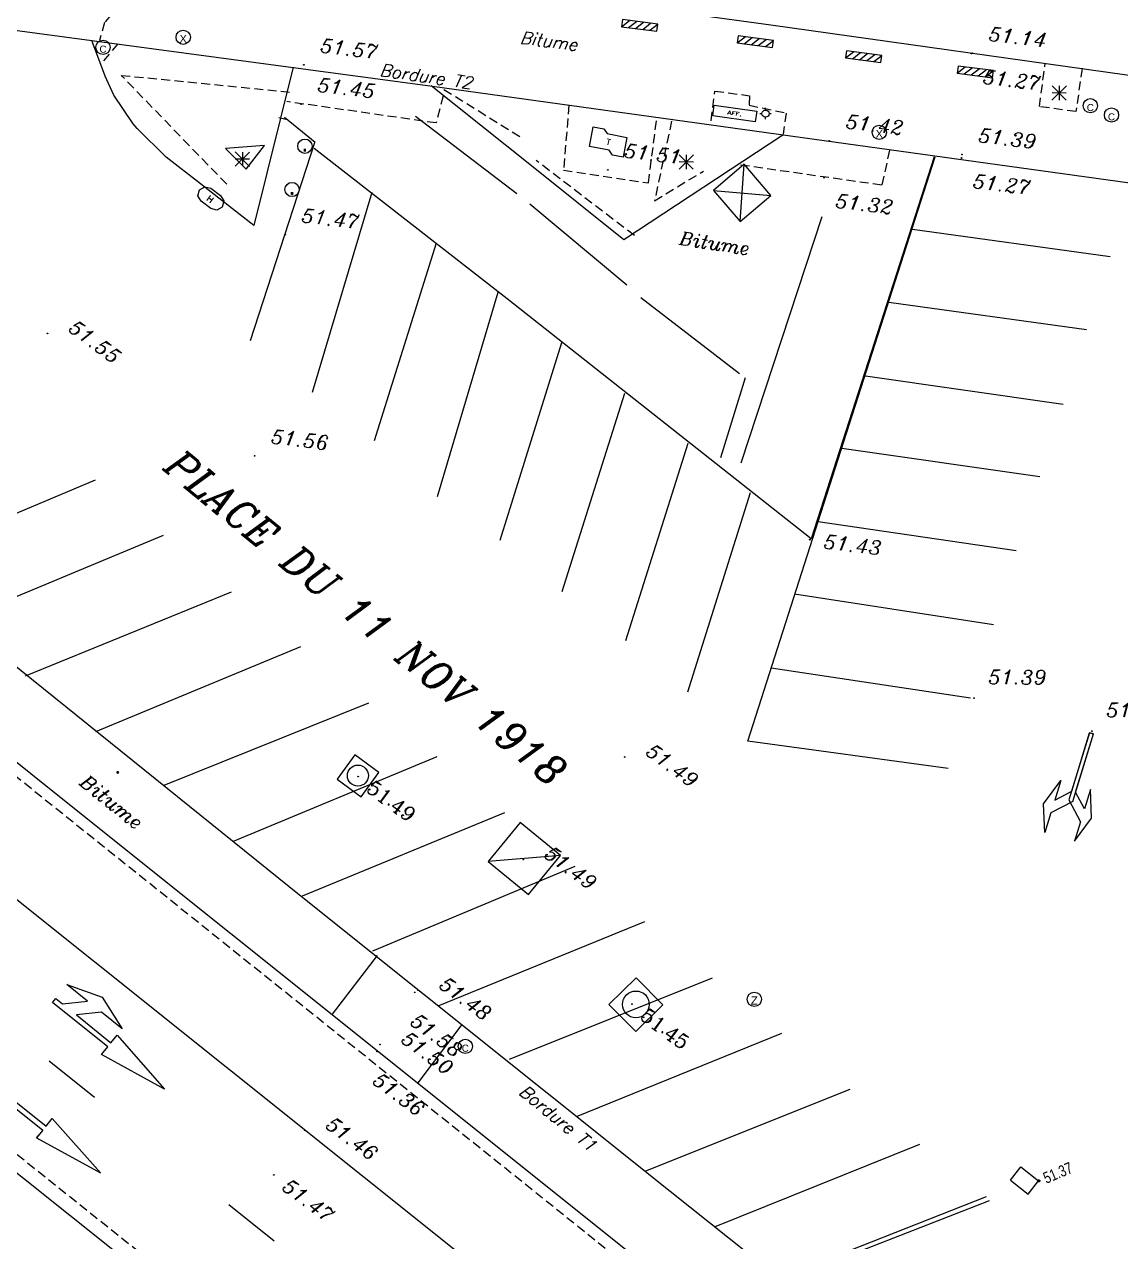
# Model space of a CAD drawing. Extents: x 661856 to 662117, y 6866905 to 6867165.
# Drawn here: x 662036.92 to 662067.66, y 6867057.54 to 6867091.68 of the extents above; entities that cross this region are included whole.
import ezdxf
from ezdxf.enums import TextEntityAlignment as Align

# ---------------------------------------------------------------- set-up
doc = ezdxf.new("R2010")
doc.units = 0
for name, pattern in [('CONTINU', [0]), ('HAIELIN', [0.375, 0.25, -0.125]), ('HIDDEN', [0.375, 0.25, -0.125]), ('JSI_MCL0', [1, 0.5, 0.5])]:
    doc.linetypes.add(name, pattern=pattern)
doc.layers.get('0').update_dxf_attribs({"linetype": 'CONTINUOUS'})
for name, color, linetype in [('AFFICHAGE', 6, 'CONTINU'), ('ALTI', 140, 'CONTINUOUS'), ('ARBRES', 3, 'CONTINU'), ('BORDURE', 7, 'CONTINU'), ('CANIVEAU', 7, 'CONTINU'), ('CLOTURE', 7, 'CONTINU'), ('COTE_ALTI', 8, 'CONTINU'), ('ECLAIRAGE_PUBL', 3, 'CONTINU'), ('FLECHAGE', 6, 'CONTINU'), ('GEO_ALTI-PIC', 7, 'CONTINUOUS'), ('GEO_ALTICOT', 7, 'CONTINUOUS'), ('HAIE', 3, 'CONTINU'), ('LIGNE_DIVERS', 7, 'CONTINU'), ('MARQ-SOL', 6, 'CONTINU'), ('MARQUAGE', 7, 'CONTINUOUS'), ('MOB-URB', 6, 'CONTINU'), ('MOB-URB_GLISSI', 6, 'CONTINU'), ('NOM_DE_VOIE', 7, 'CONTINU'), ('OBJDIVERS', 104, 'CONTINUOUS'), ('OBJET_ASSAINIS', 5, 'CONTINU'), ('OBJET_ELECTRIC', 3, 'CONTINU'), ('OBJET_GAZ', 2, 'CONTINU'), ('OBJET_TELECOM', 4, 'CONTINU'), ('SIGNAL-VERTICA', 6, 'CONTINU')]:
    doc.layers.add(name, color=color, linetype=linetype)
doc.styles.add('COMPLEX', font='COMPLEX')
doc.styles.add('ITALIC', font='italic.shx', dxfattribs={"height": 0.6})
doc.styles.add('ROMANS', font='romans.shx', dxfattribs={"width": 0.95, "oblique": 13.5, "height": 5})
doc.styles.get("Standard").update_dxf_attribs({"font": 'ARIALUNI.ttf', "height": 2})

# ---------------------------------------------------------------- blocks, each defined once
blk = doc.blocks.new('PTTOPO')
at = {"color": 0, "const_width": 0.04}
blk.add_lwpolyline([(0, 0.02, 1), (0, -0.02, 1)], format="xyb", close=True, dxfattribs=at)
at = {"color": 0}
blk.add_point((0, 0), dxfattribs=at)
at = {"layer": 'GEO_ALTICOT', "style": 'ROMANS', "oblique": 13.5, "width": 0.95}
blk.add_attdef('ALT', text='', height=0.28, dxfattribs=at).set_placement((0.1, -0.1), align=Align.TOP_LEFT)
blk = doc.blocks.new('P20100')
for p, q in [((0, 0.994), (0, 0)), ((0.999, 0.994), (0, 0.994)), ((0.999, 0), (0.999, 0.994)), ((0, 0), (0.999, 0))]:
    blk.add_line(p, q)
blk.add_circle((0.496, 0.492), 0.35)
blk = doc.blocks.new('P30200')
at = {"color": 0}
blk.add_circle((0, 0), 0.05, dxfattribs=at)
blk.add_attdef('COTE30200', (0.3, -0.15), '', height=0.3)
blk = doc.blocks.new('P25100')
at = {"linetype": 'CONTINUOUS'}
for p, q in [((0.500962, 0.017909), (0.500962, 0.086771)), ((0.500962, 0.086771), (1.001772, -0.000871)), ((0.000151, 0.017909), (0.000151, -0.000871)), ((0.000151, 0.017909), (0.500962, 0.017909)), ((0.000151, -0.019652), (0.000151, -0.000871)), ((0.000151, -0.019652), (0.500962, -0.019652)), ((0.500962, -0.088513), (1.001772, -0.000871)), ((0.500962, -0.019652), (0.500962, -0.088513)), ((0.500962, -0.088513), (0.500962, -0.069733))]:
    blk.add_line(p, q, dxfattribs=at)
blk = doc.blocks.new('P2530A')
at = {"linetype": 'CONTINUOUS'}
for p, q in [((0.000113, 0.144024), (0.250139, 0.231533)), ((0.250139, 0.231533), (0.500165, 0.144024)), ((0.187633, 0.144024), (0.000113, 0.144024)), ((0.06262, 0.019011), (0.187633, 0.144024)), ((0.312646, 0.144024), (0.187633, 0.019011)), ((0.500165, 0.144024), (0.312646, 0.144024)), ((0.500165, 0.019011), (0.500165, 0.087768)), ((0.500165, 0.087768), (1.000216, 0.000259)), ((0.000113, -0.018493), (0.000113, 0.019011)), ((0.000113, 0.019011), (0.06262, 0.019011)), ((0.187633, 0.019011), (0.500165, 0.019011)), ((1.000216, 0.000259), (0.500165, -0.08725)), ((0.500165, -0.018493), (0.000113, -0.018493)), ((0.500165, -0.08725), (0.500165, -0.018493))]:
    blk.add_line(p, q, dxfattribs=at)
blk = doc.blocks.new('P2520A')
at = {"linetype": 'CONTINUOUS'}
for p, q in [((1.117569, 0.344175), (0.745142, 0.213826)), ((1.489995, 0.213826), (1.117569, 0.344175)), ((0.745142, 0.213826), (1.024462, 0.213826)), ((1.024462, 0.213826), (0.838249, 0.027613)), ((0.968598, -0.028251), (1.210675, 0.213826)), ((1.210675, 0.213826), (1.489995, 0.213826)), ((0.838249, 0.027613), (0.000289, 0.027613)), ((0.000289, 0.027613), (0.000289, -0.028251)), ((0.000289, -0.028251), (0.968598, -0.028251))]:
    blk.add_line(p, q, dxfattribs=at)
blk = doc.blocks.new('P25200')
at = {"linetype": 'CONTINUOUS'}
for p, q in [((0.971212, 0.028474), (0.000276, 0.028474)), ((0.000276, -0.027541), (0.000276, 0.028474)), ((0.971212, 0.028474), (1.213947, -0.21426)), ((0.840509, -0.027541), (0.000276, -0.027541)), ((1.027228, -0.21426), (0.840509, -0.027541)), ((0.74715, -0.21426), (1.027228, -0.21426)), ((1.120587, -0.344963), (0.74715, -0.21426)), ((1.494024, -0.21426), (1.120587, -0.344963)), ((1.213947, -0.21426), (1.494024, -0.21426))]:
    blk.add_line(p, q, dxfattribs=at)
blk = doc.blocks.new('P20900')
for p, q in [((0.999, 0), (0, 0.497)), ((0, 0), (0.999, 0.497)), ((0, 0.497), (0, 0)), ((0.999, 0.497), (0, 0.497)), ((0.999, 0), (0.999, 0.497)), ((0, 0), (0.999, 0))]:
    blk.add_line(p, q)
blk = doc.blocks.new('P24400', base_point=(1, 1))
blk.add_circle((1, 1), 1)
blk.add_text('.', height=2.58).set_placement((0.5, 0.25), (1.5, 0.25), align=Align.ALIGNED)
blk = doc.blocks.new('P30100')
at = {"color": 0}
blk.add_circle((0, 0), 0.05, dxfattribs=at)
blk.add_attdef('COTE30100', (0.3, 0.3), '', height=0.3)
blk = doc.blocks.new('P30300')
at = {"color": 0}
blk.add_circle((0, 0), 0.05, dxfattribs=at)
blk.add_attdef('COTE30300', (0.3, -0.6), '', height=0.3)
blk = doc.blocks.new('P21900', base_point=(1, 1))
blk.add_circle((1, 1), 1)
blk.add_text('C', height=0.991).set_placement((0.5, 0.25), (1.5, 0.25), align=Align.ALIGNED)
blk = doc.blocks.new('P23000')
at = {"color": 3}
for p, q in [((-1, 1), (1, -1)), ((1, 1), (-1, -1)), ((1, 0), (-1, 0)), ((0, 1), (0, -1))]:
    blk.add_line(p, q, dxfattribs=at)
blk = doc.blocks.new('SU206')
at = {"color": 0, "linetype": 'CONTINUOUS'}
blk.add_lwpolyline([(0.229, 0.457), (0.571, 0.457), (0.733, 0.39), (0.8, 0.229), (0.733, 0.067), (0.571, 0), (0.229, 0), (0.067, 0.067), (0, 0.229), (0.067, 0.39), (0.229, 0.457)], dxfattribs=at)
at = {"color": 0, "style": 'COMPLEX', "width": 1.05}
blk.add_text('H', height=0.172, dxfattribs=at).set_placement((0.314, 0.114), (0.486, 0.114), align=Align.FIT)
blk = doc.blocks.new('P29100')
for p, q in [((0, 0), (0.2, 0.2)), ((0.2, 0), (0.4, 0.2)), ((0.4, 0), (0.6, 0.2)), ((0.6, 0), (0.8, 0.2)), ((0.8, 0), (1, 0.2))]:
    blk.add_line(p, q)
blk.add_lwpolyline([(0, 0), (1, 0), (1, 0.2), (0, 0.2)], close=True)
blk = doc.blocks.new('SU219')
at = {"color": 0, "linetype": 'CONTINUOUS'}
blk.add_lwpolyline([(0, 0.3), (1.2, 0.3), (1.2, 0), (0, 0), (0, 0.3)], dxfattribs=at)
at = {"color": 0, "style": 'COMPLEX', "width": 1.333333}
blk.add_text('AFF.', height=0.1, dxfattribs=at).set_placement((0.4, 0.1), (0.8, 0.1), align=Align.FIT)
blk = doc.blocks.new('P20800')
for p, q in [((0, 0), (0.999, 0.497)), ((0, 0.497), (0, 0)), ((0.999, 0.497), (0, 0.497)), ((0.999, 0), (0.999, 0.497)), ((0, 0), (0.999, 0))]:
    blk.add_line(p, q)
blk = doc.blocks.new('P21300', base_point=(1, 1))
blk.add_circle((1, 1), 1)
blk.add_text('X', height=1.07).set_placement((0.5, 0.25), (1.5, 0.25), align=Align.ALIGNED)
blk = doc.blocks.new('P26500')
for p, q in [((-0.8, 0), (-0.5, 0)), ((0, 0.5), (0, 0.8)), ((0.5, 0), (0.8, 0)), ((0, -0.8), (0, -0.5))]:
    blk.add_line(p, q)
blk.add_circle((0, 0), 0.5)
blk = doc.blocks.new('P22700', base_point=(1, 1))
blk.add_circle((1, 1), 1)
blk.add_text('Z', height=1.17).set_placement((0.5, 0.25), (1.5, 0.25), align=Align.ALIGNED)
blk = doc.blocks.new('SU326')
at = {"color": 0, "linetype": 'CONTINUOUS'}
blk.add_lwpolyline([(0.208, 1.75), (1.208, 1.75), (1.208, 1.208), (1, 1), (1, 0), (0, 0), (0, 0.542), (0.208, 0.75), (0.208, 1.75)], dxfattribs=at)
at = {"color": 0, "style": 'COMPLEX', "width": 1.069178}
blk.add_text('T', height=0.292, rotation=270, dxfattribs=at).set_placement((0.458, 0.973, 0.292), (0.458, 0.75, 0.292), align=Align.FIT)
blk = doc.blocks.new('$B_001')
at = {"color": 0, "linetype": 'BYBLOCK', "flags": 128}
for points in [[(0, 0), (0, 1)], [(0, 1), (1, 1)], [(1, 0), (1, 1)], [(0, 0), (1, 0)]]:
    blk.add_lwpolyline(points, dxfattribs=at)
blk = doc.blocks.new('$B_210')
at = {"linetype": 'CONTINUOUS'}
blk.add_hatch(color=0, dxfattribs=at).paths.add_polyline_path([(0, -0.5, -1), (0, 0.5, -1)])
at = {"color": 0, "linetype": 'BYBLOCK', "flags": 128}
blk.add_lwpolyline([(0, -0.5, -1), (0, 0.5, -1)], format="xyb", close=True, dxfattribs=at)

msp = doc.modelspace()

# ---------------------------------------------------------------- linework, layer by layer
at = {"layer": 'BORDURE', "color": 7, "linetype": 'CONTINUOUS'}
for points in [[(662023.597, 6867096.363), (662034.685, 6867094.835), (662045.656, 6867093.341), (662057.851, 6867091.666), (662068.37, 6867090.197), (662075.257, 6867089.242), (662077.041, 6867088.819), (662077.448, 6867088.678), (662078.22, 6867088.361), (662079.347, 6867087.733), (662079.673, 6867087.495), (662080.166, 6867087.076), (662081.009, 6867086.171), (662081.71, 6867085.155), (662081.775, 6867085.044), (662082.16, 6867084.197), (662082.408, 6867083.257), (662082.428, 6867083.138), (662082.496, 6867082.236), (662082.402, 6867081.408)], [(662027.437, 6867092.762), (662038.812, 6867091.229), (662048.368, 6867089.948), (662059.353, 6867088.422), (662068.804, 6867087.116), (662075.393, 6867086.209), (662079.203, 6867082.172)], [(662044.454, 6867090.481), (662043.35, 6867086.04), (662041.86, 6867087.212), (662040.891, 6867087.961), (662040.077, 6867088.761), (662039.969, 6867088.896), (662039.426, 6867089.696), (662039.181, 6867090.227), (662038.812, 6867091.229)], [(662048.33, 6867089.968), (662051.094, 6867087.761), (662053.731, 6867085.654), (662058.194, 6867088.584)], [(662079.232, 6867082.148), (662076.575, 6867073.666), (662073.056, 6867062.515), (662070.561, 6867054.585), (662063.948, 6867051.846), (662055.031, 6867058.946), (662044.68, 6867067.224), (662031.135, 6867078.135), (662019.207, 6867087.56)], [(662019.97, 6867084.34), (662028.748, 6867077.381), (662037.485, 6867070.361), (662047.931, 6867062.004), (662062.717, 6867050.182), (662063.936, 6867049.435), (662064.842, 6867049.084), (662064.865, 6867049.077), (662065.986, 6867048.829), (662067.108, 6867048.762), (662067.944, 6867048.819), (662068.272, 6867048.869), (662069.316, 6867049.143), (662070.303, 6867049.582), (662070.542, 6867049.719), (662071.226, 6867050.184), (662072.098, 6867050.96), (662072.767, 6867051.793), (662072.781, 6867051.815), (662073.315, 6867052.765), (662073.805, 6867053.998), (662073.852, 6867054.145), (662078.896, 6867070.166), (662082.407, 6867081.441)], [(662014.378, 6867077.3), (662023.995, 6867069.615), (662035.535, 6867060.395), (662042.186, 6867055.096), (662051.67, 6867047.504), (662060.773, 6867040.264), (662063.275, 6867038.262), (662064.554, 6867037.011), (662065.116, 6867036.28), (662065.245, 6867036.092), (662065.892, 6867034.937), (662066.179, 6867034.07), (662066.243, 6867033.678), (662066.279, 6867033.215), (662066.252, 6867031.957), (662066.043, 6867030.566), (662065.649, 6867029.072), (662063.446, 6867022.061), (662059.294, 6867008.866)], [(662045.559, 6867063.923), (662046.822, 6867065.566)], [(662049.183, 6867063.629), (662047.954, 6867061.994)]]:
    msp.add_lwpolyline(points, dxfattribs=at)
at = {"layer": 'CANIVEAU', "color": 7, "linetype": 'HIDDEN'}
for points in [[(662061.31, 6867051.31), (662061.113, 6867051.025), (662047.945, 6867061.569), (662032.499, 6867073.936), (662019.735, 6867084.083)], [(662014.774, 6867077.496), (662023.955, 6867070.174), (662032.908, 6867063.033), (662044.079, 6867054.104), (662062.106, 6867039.715), (662061.869, 6867039.367)]]:
    msp.add_lwpolyline(points, dxfattribs=at)
at = {"layer": 'CLOTURE', "color": 7, "linetype": 'CONTINU'}
msp.add_polyline3d([(662043.138, 6867087.624, 51.512), (662043.654, 6867088.285, 51.537), (662042.557, 6867088.203, 51.556)], close=True, dxfattribs=at)
at = {"layer": 'HAIE', "color": 3, "linetype": 'HAIELIN'}
for points in [[(662042.591, 6867087.199), (662039.636, 6867090.253), (662044.352, 6867089.786)], [(662050.812, 6867088.53), (662048.584, 6867089.909)], [(662055.068, 6867088.966), (662054.592, 6867086.731), (662055.963, 6867087.57)], [(662054.03, 6867085.759), (662051.272, 6867087.862)]]:
    msp.add_lwpolyline(points, dxfattribs=at)
at = {"layer": 'LIGNE_DIVERS', "color": 7, "linetype": 'HIDDEN'}
for points in [[(662041.016, 6867093.966), (662039.163, 6867091.732), (662039.025, 6867091.231)], [(662039.538, 6867091.139), (662039.055, 6867090.558)], [(662066.586, 6867090.453), (662066.409, 6867089.236), (662065.385, 6867089.378), (662065.55, 6867090.596)], [(662048.666, 6867089.675), (662048.466, 6867088.918), (662044.274, 6867089.518)], [(662056.178, 6867088.979), (662056.286, 6867089.814), (662057.257, 6867089.68), (662057.247, 6867089.416), (662058.285, 6867089.194), (662058.197, 6867088.605)], [(662052.19, 6867089.413), (662052.038, 6867087.595), (662054.422, 6867087.238), (662054.656, 6867089.066)], [(662061.183, 6867088.157), (662060.966, 6867087.174), (662056.926, 6867087.748)]]:
    msp.add_lwpolyline(points, dxfattribs=at)
at = {"layer": 'MARQ-SOL', "color": 6, "linetype": 'CONTINUOUS'}
for points in [[(662044.213, 6867089.078), (662045.072, 6867088.383)], [(662045.051, 6867088.364), (662043.247, 6867082.812)], [(662062.825, 6867070.817), (662057.21, 6867071.58), (662059.183, 6867077.74), (662062.46, 6867087.972)], [(662045.002, 6867081.372), (662046.675, 6867086.975)], [(662061.829, 6867085.935), (662067.374, 6867085.171)], [(662048.463, 6867085.551), (662046.732, 6867080.002)], [(662048.507, 6867078.445), (662050.205, 6867084.173)], [(662066.711, 6867083.117), (662061.164, 6867083.884)], [(662051.985, 6867082.751), (662050.254, 6867077.204)], [(662060.504, 6867081.828), (662066.053, 6867081.032)], [(662052.005, 6867075.779), (662053.755, 6867081.335)], [(662055.524, 6867079.928), (662053.778, 6867074.39)], [(662065.394, 6867078.989), (662059.843, 6867079.789)], [(662021.26, 6867079.479), (662035.109, 6867068.412), (662061.56, 6867047.271)], [(662033.161, 6867076.49), (662038.913, 6867078.909)], [(662055.522, 6867072.963), (662057.287, 6867078.552)], [(662059.182, 6867077.743), (662064.734, 6867076.928)], [(662040.807, 6867077.347), (662035.017, 6867074.936)], [(662036.945, 6867073.412), (662042.727, 6867075.768)], [(662064.1, 6867074.843), (662058.521, 6867075.704)], [(662044.665, 6867074.221), (662038.915, 6867071.843)], [(662057.866, 6867073.635), (662063.453, 6867072.797)], [(662040.836, 6867070.349), (662046.577, 6867072.657)], [(662048.483, 6867071.137), (662042.773, 6867068.763)], [(662044.715, 6867067.245), (662050.397, 6867069.576)], [(662052.353, 6867068.064), (662046.679, 6867065.693)], [(662048.52, 6867064.161), (662054.315, 6867066.525)], [(662056.204, 6867064.929), (662050.518, 6867062.648)], [(662052.405, 6867061.053), (662058.161, 6867063.389)], [(662038.886, 6867061.588), (662037.613, 6867062.608)], [(662060.07, 6867061.807), (662054.334, 6867059.519)], [(662056.273, 6867057.955), (662062.031, 6867060.28)], [(662043.927, 6867057.559), (662042.651, 6867058.577)], [(662063.975, 6867058.692), (662058.227, 6867056.441)]]:
    msp.add_lwpolyline(points, dxfattribs=at)
at = {"layer": 'MARQUAGE', "linetype": 'JSI_MCL0', "ltscale": 2, "elevation": 57.333, "flags": 128}
msp.add_lwpolyline([(662063.891, 6867058.796), (662058.106, 6867056.52)], dxfattribs=at)
at = {"layer": 'MOB-URB_GLISSI', "color": 6, "linetype": 'CONTINU'}
for points in [[(662044.253, 6867089.016), (662044.052, 6867089.063)], [(662047.886, 6867089.105), (662050.727, 6867086.942)], [(662062.431, 6867087.968), (662058.98, 6867077.25), (662050.458, 6867083.984), (662045.048, 6867088.204)], [(662051.097, 6867086.648), (662053.817, 6867084.379)], [(662057.018, 6867079.382), (662059.293, 6867086.298)], [(662054.204, 6867084.027), (662056.978, 6867081.887)], [(662057.133, 6867081.77), (662056.446, 6867079.53)]]:
    msp.add_lwpolyline(points, dxfattribs=at)

# ---------------------------------------------------------------- block references
at = {"layer": 'AFFICHAGE', "color": 6, "linetype": 'CONTINU', "rotation": 351.9741627214523}
msp.add_blockref('SU219', (662056.226, 6867089.12), dxfattribs=at)
at = {"layer": 'ALTI', "linetype": 'CONTINUOUS', "xscale": 0.0600000000095894, "yscale": 0.0600000000095894, "rotation": 23.11132708917286}
msp.add_blockref('$B_210', (662065.369, 6867059.246, 57.333), dxfattribs=at)
at = {"layer": 'ARBRES', "color": 3, "linetype": 'CONTINU', "xscale": 0.1999999999095632, "yscale": 0.1999999999095632, "rotation": 359.5109626559351}
for p in [(662065.941, 6867089.757), (662043.032, 6867087.903), (662055.48, 6867087.824)]:
    msp.add_blockref('P23000', p, dxfattribs=at)
at = {"layer": 'COTE_ALTI', "color": 8}
ref = msp.add_blockref('P30100', (662063.502, 6867090.876, 51.138), dxfattribs=dict(at, xscale=0.2000000000407666, yscale=0.2000000000407666, rotation=353.2109651815743))
ref.add_attrib('COTE30100', '51.14', (662063.947, 6867091.226, 51.138), dxfattribs={"color": 8, "height": 0.4, "rotation": 353.211, "style": 'ITALIC'})
ref = msp.add_blockref('P30100', (662044.756, 6867090.548, 51.567), dxfattribs=dict(at, xscale=0.2000000000407666, yscale=0.2000000000407666, rotation=353.2109651815743))
ref.add_attrib('COTE30100', '51.57', (662045.2, 6867090.898, 51.567), dxfattribs={"color": 8, "height": 0.4, "rotation": 353.211, "style": 'ITALIC'})
ref = msp.add_blockref('P30300', (662063.479, 6867090.863, 51.271), dxfattribs=dict(at, xscale=0.2000000000407666, yscale=0.2000000000407666, rotation=353.2109651815743))
ref.add_attrib('COTE30300', '51.27', (662063.782, 6867090.021, 51.271), dxfattribs={"color": 8, "height": 0.4, "rotation": 353.211, "style": 'ITALIC'})
ref = msp.add_blockref('P30100', (662044.679, 6867089.447, 51.445), dxfattribs=dict(at, xscale=0.2000000000407666, yscale=0.2000000000407666, rotation=353.2109651815743))
ref.add_attrib('COTE30100', '51.45', (662045.124, 6867089.796, 51.445), dxfattribs={"color": 8, "height": 0.4, "rotation": 353.211, "style": 'ITALIC'})
ref = msp.add_blockref('P30100', (662059.493, 6867088.418, 51.415), dxfattribs=dict(at, xscale=0.2000000000407666, yscale=0.2000000000407666, rotation=353.2109651815743))
ref.add_attrib('COTE30100', '51.42', (662059.938, 6867088.768, 51.415), dxfattribs={"color": 8, "height": 0.4, "rotation": 353.211, "style": 'ITALIC'})
ref = msp.add_blockref('P30100', (662063.214, 6867088.031, 51.391), dxfattribs=dict(at, xscale=0.2000000000407666, yscale=0.2000000000407666, rotation=353.2109651815743))
ref.add_attrib('COTE30100', '51.39', (662063.658, 6867088.381, 51.391), dxfattribs={"color": 8, "height": 0.4, "rotation": 353.211, "style": 'ITALIC'})
ref = msp.add_blockref('P30100', (662053.28, 6867087.6, 51.511), dxfattribs=dict(at, xscale=0.2000000000407666, yscale=0.2000000000407666, rotation=353.2109651815743))
ref.add_attrib('COTE30100', '51.51', (662053.724, 6867087.95, 51.511), dxfattribs={"color": 8, "height": 0.4, "rotation": 353.211, "style": 'ITALIC'})
ref = msp.add_blockref('P30300', (662063.2, 6867087.935, 51.271), dxfattribs=dict(at, xscale=0.2000000000407666, yscale=0.2000000000407666, rotation=353.2109651815743))
ref.add_attrib('COTE30300', '51.27', (662063.503, 6867087.094, 51.271), dxfattribs={"color": 8, "height": 0.4, "rotation": 353.211, "style": 'ITALIC'})
ref = msp.add_blockref('P30300', (662059.346, 6867087.384, 51.323), dxfattribs=dict(at, xscale=0.2000000000407666, yscale=0.2000000000407666, rotation=353.2109651815743))
ref.add_attrib('COTE30300', '51.32', (662059.649, 6867086.543, 51.323), dxfattribs={"color": 8, "height": 0.4, "rotation": 353.211, "style": 'ITALIC'})
ref = msp.add_blockref('P30100', (662044.231, 6867085.784, 51.472), dxfattribs=dict(at, xscale=0.2000000000407666, yscale=0.2000000000407666, rotation=353.2109651815743))
ref.add_attrib('COTE30100', '51.47', (662044.676, 6867086.134, 51.472), dxfattribs={"color": 8, "height": 0.4, "rotation": 353.211, "style": 'ITALIC'})
ref = msp.add_blockref('P30100', (662037.564, 6867083.016, 51.554), dxfattribs=dict(at, xscale=0.2000000001091808, yscale=0.2000000001091808, rotation=323.5109659918188))
ref.add_attrib('COTE30100', '51.55', (662038.124, 6867083.1, 51.554), dxfattribs={"color": 8, "height": 0.4, "rotation": 323.511, "style": 'ITALIC'})
ref = msp.add_blockref('P30100', (662043.374, 6867079.584, 51.556), dxfattribs=dict(at, xscale=0.2000000000407666, yscale=0.2000000000407666, rotation=353.2109651815743))
ref.add_attrib('COTE30100', '51.56', (662043.819, 6867079.934, 51.556), dxfattribs={"color": 8, "height": 0.4, "rotation": 353.211, "style": 'ITALIC'})
ref = msp.add_blockref('P30200', (662058.947, 6867077.231, 51.432), dxfattribs=dict(at, xscale=0.2000000000407666, yscale=0.2000000000407666, rotation=353.2109651815743))
ref.add_attrib('COTE30200', '51.43', (662059.32, 6867076.985, 51.432), dxfattribs={"color": 8, "height": 0.4, "rotation": 353.211, "style": 'ITALIC'})
ref = msp.add_blockref('P30100', (662063.551, 6867072.785, 51.394), dxfattribs=dict(at, xscale=0.1999999999095632, yscale=0.1999999999095632, rotation=359.5109626559351))
ref.add_attrib('COTE30100', '51.39', (662063.954, 6867073.181, 51.394), dxfattribs={"color": 8, "height": 0.4, "rotation": 359.511, "style": 'ITALIC'})
ref = msp.add_blockref('P30100', (662066.859, 6867071.859, 51.325), dxfattribs=dict(at, xscale=0.1999999999095632, yscale=0.1999999999095632, rotation=359.5109626559351))
ref.add_attrib('COTE30100', '51.33', (662067.262, 6867072.255, 51.325), dxfattribs={"color": 8, "height": 0.4, "rotation": 359.511, "style": 'ITALIC'})
ref = msp.add_blockref('P30100', (662053.756, 6867071.135, 51.491), dxfattribs=dict(at, xscale=0.2000000001091808, yscale=0.2000000001091808, rotation=323.5109659918188))
ref.add_attrib('COTE30100', '51.49', (662054.316, 6867071.219, 51.491), dxfattribs={"color": 8, "height": 0.4, "rotation": 323.511, "style": 'ITALIC'})
ref = msp.add_blockref('P30200', (662046.279, 6867070.586, 51.486), dxfattribs=dict(at, xscale=0.2000000001091808, yscale=0.2000000001091808, rotation=323.5109659918188))
ref.add_attrib('COTE30200', '51.49', (662046.482, 6867070.188, 51.486), dxfattribs={"color": 8, "height": 0.4, "rotation": 323.511, "style": 'COMPLEX'})
ref = msp.add_blockref('P30100', (662050.91, 6867068.263, 51.485), dxfattribs=dict(at, xscale=0.2000000001091808, yscale=0.2000000001091808, rotation=323.5109659918188))
ref.add_attrib('COTE30100', '51.49', (662051.469, 6867068.346, 51.485), dxfattribs={"color": 8, "height": 0.4, "rotation": 323.511, "style": 'ITALIC'})
ref = msp.add_blockref('P30100', (662047.959, 6867064.598, 51.477), dxfattribs=dict(at, xscale=0.2000000001091808, yscale=0.2000000001091808, rotation=323.5109659918188))
ref.add_attrib('COTE30100', '51.48', (662048.519, 6867064.681, 51.477), dxfattribs={"color": 8, "height": 0.4, "rotation": 323.511, "style": 'ITALIC'})
ref = msp.add_blockref('P30300', (662047.864, 6867064.533, 51.576), dxfattribs=dict(at, xscale=0.2000000001091808, yscale=0.2000000001091808, rotation=323.5109659918188))
ref.add_attrib('COTE30300', '51.58', (662047.71, 6867063.652, 51.576), dxfattribs={"color": 8, "height": 0.4, "rotation": 323.511, "style": 'ITALIC'})
ref = msp.add_blockref('P30200', (662053.959, 6867064.201, 51.45), dxfattribs=dict(at, xscale=0.2000000001091808, yscale=0.2000000001091808, rotation=323.5109659918188))
ref.add_attrib('COTE30200', '51.45', (662054.162, 6867063.803, 51.45), dxfattribs={"color": 8, "height": 0.4, "rotation": 323.511, "style": 'COMPLEX'})
ref = msp.add_blockref('P30100', (662046.893, 6867063.071, 51.504), dxfattribs=dict(at, xscale=0.2000000001091808, yscale=0.2000000001091808, rotation=323.5109659918188))
ref.add_attrib('COTE30100', '51.50', (662047.453, 6867063.154, 51.504), dxfattribs={"color": 8, "height": 0.4, "rotation": 323.511, "style": 'ITALIC'})
ref = msp.add_blockref('P30300', (662046.808, 6867062.877, 51.358), dxfattribs=dict(at, xscale=0.2000000001091808, yscale=0.2000000001091808, rotation=323.5109659918188))
ref.add_attrib('COTE30300', '51.36', (662046.653, 6867061.996, 51.358), dxfattribs={"color": 8, "height": 0.4, "rotation": 323.511, "style": 'ITALIC'})
ref = msp.add_blockref('P30100', (662044.778, 6867060.67, 51.459), dxfattribs=dict(at, xscale=0.2000000001091808, yscale=0.2000000001091808, rotation=323.5109659918188))
ref.add_attrib('COTE30100', '51.46', (662045.337, 6867060.753, 51.459), dxfattribs={"color": 8, "height": 0.4, "rotation": 323.511, "style": 'ITALIC'})
ref = msp.add_blockref('P30200', (662043.912, 6867059.414, 51.475), dxfattribs=dict(at, xscale=0.2000000001091808, yscale=0.2000000001091808, rotation=323.5109659918188))
ref.add_attrib('COTE30200', '51.47', (662044.115, 6867059.015, 51.475), dxfattribs={"color": 8, "height": 0.4, "rotation": 323.511, "style": 'ITALIC'})
at = {"layer": 'ECLAIRAGE_PUBL', "color": 3, "linetype": 'CONTINU', "xscale": 0.1999999999095632, "yscale": 0.1999999999095632, "rotation": 359.5109626559351}
for name, p in [('P21300', (662041.372, 6867091.321)), ('P26500', (662057.705, 6867089.18)), ('P21300', (662060.895, 6867088.656))]:
    msp.add_blockref(name, p, dxfattribs=at)
at = {"layer": 'FLECHAGE', "color": 6, "linetype": 'CONTINU'}
for name, p, xscale, yscale, rotation in [('P25200', (662066.849, 6867071.8), 2.037202000461696, 2.037202000461696, 252.8818627111728), ('P2520A', (662066.849, 6867071.8), 2.036146999753442, 2.036146999753442, 252.7848627048374), ('P2530A', (662037.748, 6867064.307), 3.974278999951019, 3.974278999951019, 321.3059627112528), ('P25100', (662035.912, 6867061.985), 4.0128640000097, 4.0128640000097, 321.3216627085478)]:
    msp.add_blockref(name, p, dxfattribs=dict(at, xscale=xscale, yscale=yscale, rotation=rotation))
at = {"layer": 'GEO_ALTI-PIC'}
msp.add_blockref('PTTOPO', (662039.536, 6867070.703, 51.568), dxfattribs=at)
at = {"layer": 'MOB-URB', "color": 6, "linetype": 'CONTINU'}
for name, p, rotation in [('P29100', (662053.664, 6867091.618), 352.7069626972637), ('P29100', (662056.907, 6867091.165), 352.5034627251167), ('P29100', (662059.947, 6867090.743), 352.5978626897544), ('P29100', (662063.077, 6867090.317), 352.5565627213801), ('SU206', (662041.689, 6867086.859), 323.0114627012467)]:
    msp.add_blockref(name, p, dxfattribs=dict(at, rotation=rotation))
for name, p, xscale, yscale, rotation in [('P24400', (662044.785, 6867088.266), 0.1999999999095632, 0.1999999999095632, 359.5109626559351), ('P20900', (662056.245, 6867087.027), 1.15071499977102, 2.277348999710222, 310.3174627164544), ('P24400', (662044.425, 6867087.052), 0.1999999999095632, 0.1999999999095632, 359.5109626559351)]:
    msp.add_blockref(name, p, dxfattribs=dict(at, xscale=xscale, yscale=yscale, rotation=rotation))
at = {"layer": 'OBJDIVERS', "linetype": 'CONTINUOUS', "xscale": 0.6330148263144486, "yscale": 0.474600000203193, "rotation": 322.0480527655878}
msp.add_blockref('$B_001', (662064.574, 6867059.265, 57.333), dxfattribs=at)
msp.add_blockref('$B_001', (662064.574, 6867059.265, 57.333), dxfattribs=at)
at = {"layer": 'OBJET_ASSAINIS', "color": 5, "linetype": 'CONTINU'}
for p, xscale, yscale, rotation in [((662046.183, 6867071.195), 0.84279660024418, 0.84279660024418, 233.8784627214666), ((662054.075, 6867064.946), 1.072686999757565, 1.072686999757565, 224.699862690894)]:
    msp.add_blockref('P20100', p, dxfattribs=dict(at, xscale=xscale, yscale=yscale, rotation=rotation))
at = {"layer": 'OBJET_ELECTRIC', "color": 3, "linetype": 'CONTINU', "xscale": 1.463516999849591, "yscale": 2.849895999841626, "rotation": 140.612662719258}
msp.add_blockref('P20800', (662051.954, 6867068.37), dxfattribs=at)
at = {"layer": 'OBJET_GAZ', "color": 2, "linetype": 'CONTINU', "xscale": 0.1999999999095632, "yscale": 0.1999999999095632, "rotation": 359.5109626559351}
msp.add_blockref('P22700', (662057.39, 6867064.339), dxfattribs=at)
at = {"layer": 'OBJET_TELECOM', "color": 4, "linetype": 'CONTINU', "xscale": 0.5629528996934491, "yscale": 0.5629528996934491, "rotation": 79.27900269542292}
msp.add_blockref('SU326', (662053.713, 6867087.961), dxfattribs=at)
at = {"layer": 'SIGNAL-VERTICA', "color": 6, "linetype": 'CONTINU', "xscale": 0.1999999999095632, "yscale": 0.1999999999095632, "rotation": 359.5109626559351}
for p in [(662039.123, 6867091.039), (662066.815, 6867089.401), (662067.408, 6867089.14), (662049.284, 6867063.019)]:
    msp.add_blockref('P21900', p, dxfattribs=at)

# ---------------------------------------------------------------- texts
at = {"layer": 'ALTI', "linetype": 'CONTINUOUS', "width": 0.75}
msp.add_text('51.37', height=0.32, rotation=23.1113, dxfattribs=at).set_placement((662065.517, 6867059.309, 57.333), align=Align.MIDDLE_LEFT)
at = {"layer": 'NOM_DE_VOIE', "color": 7, "style": 'ITALIC'}
for s, height, rotation, p in [('Bitume                                                                         ', 0.34965, 352.3764, (662050.799, 6867091.149)), ('Bordure T2                                                                     ', 0.35017, 351.7518, (662046.864, 6867090.239)), ('Bitume                                                                         ', 0.37011, 351.0087, (662055.274, 6867085.513)), ('PLACE DU 11 NOV 1918', 0.80008, 320.6267, (662040.791, 6867079.218)), ('Bitume                                                                         ', 0.38654, 321.1312, (662038.443, 6867070.37)), ('Bordure T1                                                                     ', 0.34998, 320.7104, (662050.76, 6867061.699))]:
    msp.add_text(s, height=height, rotation=rotation, dxfattribs=at).set_placement(p)

doc.saveas('drawing.dxf')
